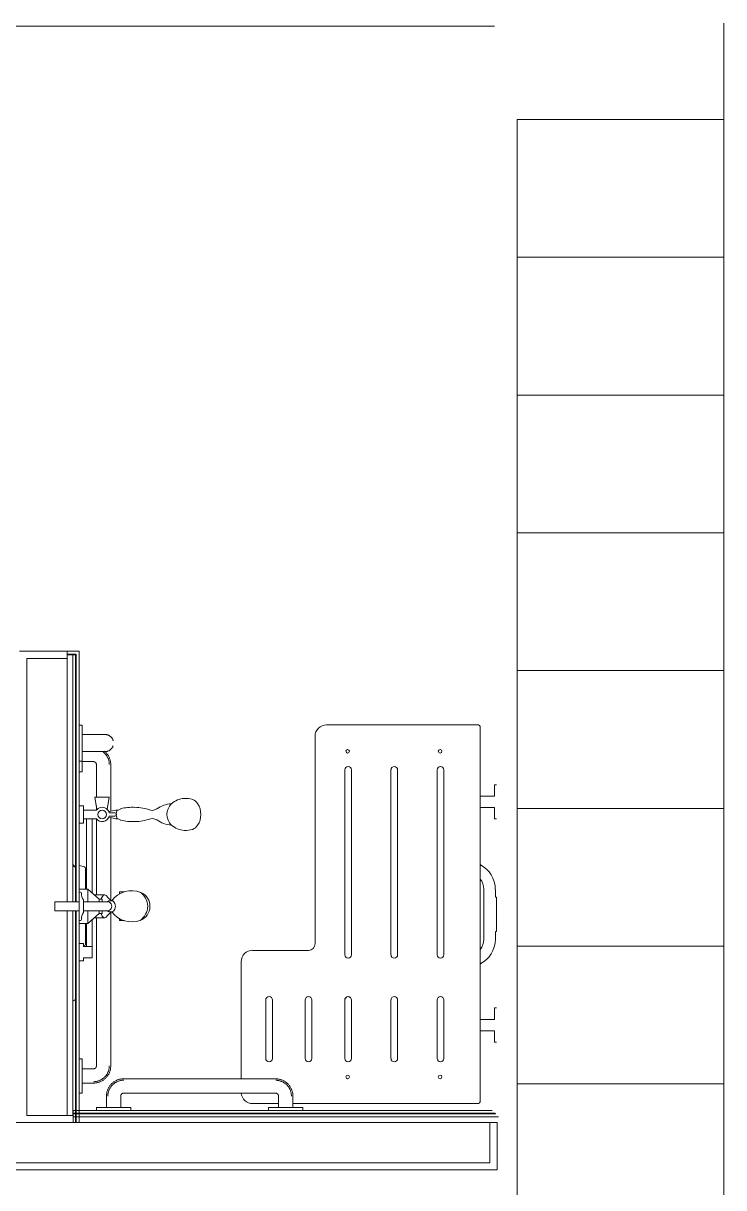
# Model space of a CAD drawing. Header units: inches. Extents: x 24207 to 25740, y -22797 to -22370.
# Drawn here: x 25261.7 to 25322.8, y -22471.7 to -22370.3 of the extents above; entities that cross this region are included whole.
import ezdxf

# ---------------------------------------------------------------- set-up
doc = ezdxf.new("R2010")
doc.units = ezdxf.units.IN
doc.header["$MEASUREMENT"] = 0
for name, color, linetype, lineweight in [('A-FLOR', 192, 'Continuous', 20), ('A-GENM', 13, 'Continuous', 20), ('A-WALL', 113, 'Continuous', 20), ('A-WALL-PATT', 111, 'Continuous', 50), ('I-FURN', 30, 'Continuous', 20), ('I-WALL', 2, 'Continuous', 20), ('P-SANR-FIXT', 6, 'Continuous', 20), ('Q-SPCQ', 91, 'Continuous', 20)]:
    doc.layers.add(name, color=color, linetype=linetype, lineweight=lineweight)
pattern_1 = [(0, (0, 0), (30.72, 7.68), [1.267, -21.773, 1.267, -21.773, -122.88]), (0, (0, 0), (30.72, 7.68), [-46.08, 1.267, -44.813, 1.267, -21.773, -53.76]), (0, (0, 0), (30.72, 7.68), [-115.2, 1.267, -14.093, 1.267, -37.133]), (120, (11.52, 3.84), (-22.0110751, 22.7643004), [1.267, -21.773, 1.267, -21.773, -122.88]), (120, (11.52, 3.84), (-22.0110751, 22.7643004), [-46.08, 1.267, -44.813, 1.267, -21.773, -53.76]), (120, (11.52, 3.84), (-22.0110751, 22.7643004), [-115.2, 1.267, -14.093, 1.267, -37.133]), (240, (15.36, 19.2), (-8.7089249, -30.4443004), [1.267, -21.773, 1.267, -21.773, -122.88]), (240, (15.36, 19.2), (-8.7089249, -30.4443004), [-46.08, 1.267, -44.813, 1.267, -21.773, -53.76]), (240, (15.36, 19.2), (-8.7089249, -30.4443004), [-115.2, 1.267, -14.093, 1.267, -37.133])]
pattern_2 = [(296.565, (14.4, 8.64), (0.000499, 57.600217), [6.44, -122.358]), (33.69, (17.28, 2.88), (0.000345, 57.60007), [10.384, -197.296]), (33.69, (74.88, 2.88), (0.000345, 57.60007), [10.384, -197.296]), (33.69, (132.48, 2.88), (0.000345, 57.60007), [10.384, -197.296]), (116.565, (25.92, 8.64), (-0.000396, 57.59977), [6.44, -122.358]), (213.69, (23.04, 14.4), (0.000345, 57.60007), [10.384, -197.296]), (213.69, (80.64, 14.4), (0.000345, 57.60007), [10.384, -197.296]), (213.69, (138.24, 14.4), (0.000345, 57.60007), [10.384, -197.296]), (26.565, (37.44, 8.64), (0.0005, 57.60022), [12.88, -115.918]), (26.565, (95.04, 8.64), (0.0005, 57.60022), [12.88, -115.918]), (270, (48.96, 14.4), (57.6, 4e-15), [5.76, -51.84]), (225, (48.96, 8.64), (-4e-15, 57.599504), [8.146, -73.313]), (135, (43.2, 2.88), (4e-15, 57.599504), [8.146, -73.313]), (288.435, (25.92, 25.92), (0.000265, 57.599939), [9.107, -173.04]), (18.435, (28.8, 17.28), (0.000265, 57.59994), [9.107, -173.04]), (18.435, (86.4, 17.28), (0.000265, 57.59994), [9.107, -173.04]), (18.435, (144, 17.28), (0.000265, 57.59994), [9.107, -173.04]), (135, (37.44, 20.16), (4e-15, 57.599504), [8.146, -73.313]), (180, (31.68, 25.92), (-7e-15, -57.6), [5.76, -51.84]), (251.565, (11.52, 40.32), (-0.000265, 57.599939), [9.107, -173.04]), (315, (8.64, 31.68), (-4e-15, 57.599504), [8.146, -73.313]), (71.565, (14.4, 25.92), (-0.000265, 57.599939), [9.107, -173.04]), (135, (17.28, 34.56), (4e-15, 57.599504), [8.146, -73.313]), (225, (34.56, 40.32), (-4e-15, 57.599504), [8.146, -73.313]), (123.69, (28.8, 34.56), (0.000345, 57.600068), [10.384, -197.296]), (123.69, (86.4, 34.56), (0.000345, 57.600068), [10.384, -197.296]), (26.565, (23.04, 43.2), (0.0005, 57.60022), [6.44, -122.358]), (26.565, (80.64, 43.2), (0.0005, 57.60022), [6.44, -122.358]), (315, (28.8, 46.08), (-4e-15, 57.599504), [8.146, -73.313]), (213.69, (54.72, 54.72), (0.000345, 57.60007), [10.384, -197.296]), (213.69, (112.32, 54.72), (0.000345, 57.60007), [10.384, -197.296]), (213.69, (169.92, 54.72), (0.000345, 57.60007), [10.384, -197.296]), (296.565, (46.08, 48.96), (0.000499, 57.600217), [6.44, -122.358]), (45, (48.96, 43.2), (4e-15, 57.599504), [8.146, -73.313]), (90, (54.72, 48.96), (-57.6, 4e-15), [5.76, -51.84]), (213.69, (28.8, 57.6), (0.000345, 57.60007), [10.384, -197.296]), (213.69, (86.4, 57.6), (0.000345, 57.60007), [10.384, -197.296]), (213.69, (144, 57.6), (0.000345, 57.60007), [10.384, -197.296]), (315, (20.16, 51.84), (-4e-15, 57.599504), [4.073, -77.386]), (26.565, (23.04, 48.96), (0.0005, 57.60022), [6.44, -122.358]), (26.565, (80.64, 48.96), (0.0005, 57.60022), [6.44, -122.358]), (90, (28.8, 51.84), (-57.6, 4e-15), [5.76, -51.84]), (333.435, (5.76, 54.72), (-0.0005, 57.60022), [6.44, -122.358]), (333.435, (63.36, 54.72), (-0.0005, 57.60022), [6.44, -122.358]), (243.435, (11.52, 51.84), (0.000396, 57.59977), [6.44, -122.358]), (161.565, (8.64, 46.08), (-0.000265, 57.59994), [9.107, -173.04]), (161.565, (66.24, 46.08), (-0.000265, 57.59994), [9.107, -173.04]), (161.565, (123.84, 46.08), (-0.000265, 57.59994), [9.107, -173.04]), (45, (0, 48.96), (4e-15, 57.599504), [8.146, -73.313]), (26.565, (2.88, 0), (0.0005, 57.60022), [6.44, -122.358]), (26.565, (60.48, 0), (0.0005, 57.60022), [6.44, -122.358]), (116.565, (8.64, 2.88), (-0.000396, 57.59977), [6.44, -122.358]), (206.565, (5.76, 8.64), (0.0005, 57.60022), [6.44, -122.358]), (206.565, (63.36, 8.64), (0.0005, 57.60022), [6.44, -122.358]), (296.565, (0, 5.76), (0.000499, 57.600217), [6.44, -122.358]), (14.036, (43.2, 25.92), (0.000245, 57.59979), [11.875, -225.616]), (14.036, (100.8, 25.92), (0.000245, 57.59979), [11.875, -225.616]), (14.036, (158.4, 25.92), (0.000245, 57.59979), [11.875, -225.616]), (14.036, (216, 25.92), (0.000245, 57.59979), [11.875, -225.616]), (135, (54.72, 28.8), (4e-15, 57.599504), [8.146, -73.313]), (198.435, (48.96, 34.56), (0.000265, 57.59994), [9.107, -173.04]), (198.435, (106.56, 34.56), (0.000265, 57.59994), [9.107, -173.04]), (198.435, (164.16, 34.56), (0.000265, 57.59994), [9.107, -173.04]), (296.565, (40.32, 31.68), (0.000499, 57.600217), [6.44, -122.358]), (333.435, (2.88, 17.28), (-0.0005, 57.60022), [6.44, -122.358]), (333.435, (60.48, 17.28), (-0.0005, 57.60022), [6.44, -122.358]), (45, (8.64, 14.4), (4e-15, 57.599504), [4.073, -77.386]), (116.565, (11.52, 17.28), (-0.000396, 57.59977), [6.44, -122.358]), (225, (8.64, 23.04), (-4e-15, 57.599504), [8.146, -73.313])]

# ---------------------------------------------------------------- blocks, each defined once
blk = doc.blocks.new('Locker-Double Stacked - one-11070-Enlarged First Floor Plan _East_')
at = {"layer": 'I-FURN', "color": 43, "lineweight": 13}
for p, q in [((6, 9), (-6, 9)), ((-6, 9), (-6, -9)), ((6, -9), (6, 9)), ((-6, -9), (6, -9))]:
    blk.add_line(p, q, dxfattribs=at)
blk = doc.blocks.new('Parametric_ADA_Grab_Bar_-_2_Piece_3744 - Parametric_ADA_Grab_Bar_-_2_Piece_3744 2-222682-Enlarged First Floor Plan _East_')
at = {"layer": 'A-GENM', "color": 43, "lineweight": 13}
for p, q in [((0.25, 30.96), (0.25, 30.03)), ((0.25, 30.91), (1.25, 30.91)), ((1.5, 30.66), (1.5, 27.81)), ((2.75, 26.59), (2.75, 30.66)), ((0, 30.03), (0.25, 30.03)), ((1.5, 27.05), (1.5, 26.69)), ((1.5, 25.94), (1.5, 19.31)), ((2.75, 18.86), (2.75, 26.04)), ((1.5, 17.32), (1.5, 4.41)), ((2.75, 4.41), (2.75, 17.76)), ((0.25, 5.03), (0, 5.03)), ((0.25, 5.03), (0.25, 2.03)), ((1.25, 4.16), (0.25, 4.16)), ((17.13, 3.28), (3.88, 3.28)), ((0, 2.03), (0.25, 2.03)), ((0.25, 2.91), (1.25, 2.91)), ((3.88, 2.03), (17.13, 2.03)), ((2.38, 1.78), (2.38, 0.78)), ((3.63, 0.78), (3.63, 1.78)), ((17.37, 1.78), (17.37, 0.78)), ((18.63, 0.78), (18.63, 1.78)), ((1.5, 0.78), (1.5, 0.53)), ((1.5, 0.78), (4.5, 0.78)), ((4.5, 0.53), (4.5, 0.78)), ((16.5, 0.78), (16.5, 0.53)), ((16.5, 0.78), (19.5, 0.78)), ((19.5, 0.53), (19.5, 0.78))]:
    blk.add_line(p, q, dxfattribs=at)
at = {"layer": 'A-GENM', "color": 43, "lineweight": 13, "flags": 128}
for points in [[(2.62, 30.66), (2.62, 30.71), (2.62, 30.77), (2.62, 30.82), (2.61, 30.88), (2.6, 30.93), (2.59, 30.98), (2.57, 31.04), (2.56, 31.09), (2.54, 31.14), (2.52, 31.19), (2.49, 31.24), (2.47, 31.29), (2.44, 31.34), (2.41, 31.39), (2.38, 31.43), (2.35, 31.48), (2.32, 31.52), (2.28, 31.56), (2.25, 31.6), (2.21, 31.64), (2.17, 31.68), (2.13, 31.72), (2.08, 31.75), (2.04, 31.78)], [(2.75, 30.66), (2.75, 30.72), (2.75, 30.78), (2.74, 30.84), (2.73, 30.9), (2.72, 30.95), (2.71, 31.01), (2.69, 31.07), (2.67, 31.13), (2.65, 31.18), (2.63, 31.24), (2.61, 31.3), (2.58, 31.35), (2.55, 31.4), (2.52, 31.45), (2.49, 31.5), (2.45, 31.55), (2.42, 31.6), (2.38, 31.65), (2.34, 31.69), (2.3, 31.73), (2.25, 31.77), (2.21, 31.81)], [(1.25, 30.91), (1.26, 30.91), (1.27, 30.91), (1.28, 30.9), (1.29, 30.9), (1.3, 30.9), (1.31, 30.9), (1.32, 30.9), (1.33, 30.89), (1.34, 30.89), (1.35, 30.89), (1.36, 30.88), (1.37, 30.88), (1.37, 30.87), (1.38, 30.87), (1.39, 30.86), (1.4, 30.86), (1.41, 30.85), (1.41, 30.84), (1.42, 30.84), (1.43, 30.83), (1.44, 30.82), (1.44, 30.82), (1.45, 30.81), (1.45, 30.8), (1.46, 30.79), (1.47, 30.78), (1.47, 30.77), (1.48, 30.77), (1.48, 30.76), (1.48, 30.75), (1.49, 30.74), (1.49, 30.73), (1.49, 30.72), (1.49, 30.71), (1.5, 30.7), (1.5, 30.69), (1.5, 30.68), (1.5, 30.67), (1.5, 30.66), (1.5, 30.66)], [(1.25, 2.91), (1.31, 2.91), (1.37, 2.91), (1.43, 2.92), (1.49, 2.93), (1.55, 2.94), (1.61, 2.95), (1.66, 2.96), (1.72, 2.98), (1.78, 3), (1.83, 3.02), (1.89, 3.05), (1.94, 3.08), (2, 3.1), (2.05, 3.14), (2.1, 3.17), (2.15, 3.2), (2.19, 3.24), (2.24, 3.28), (2.28, 3.32), (2.33, 3.36), (2.37, 3.41), (2.41, 3.45), (2.44, 3.5), (2.48, 3.55), (2.51, 3.6), (2.54, 3.65), (2.57, 3.7), (2.6, 3.75), (2.63, 3.81), (2.65, 3.86), (2.67, 3.92), (2.69, 3.98), (2.7, 4.03), (2.72, 4.09), (2.73, 4.15), (2.74, 4.21), (2.74, 4.27), (2.75, 4.33), (2.75, 4.39), (2.75, 4.41)], [(1.5, 4.41), (1.5, 4.4), (1.5, 4.39), (1.5, 4.38), (1.5, 4.37), (1.5, 4.36), (1.49, 4.35), (1.49, 4.34), (1.49, 4.33), (1.48, 4.32), (1.48, 4.31), (1.48, 4.3), (1.47, 4.29), (1.47, 4.28), (1.46, 4.27), (1.46, 4.27), (1.45, 4.26), (1.44, 4.25), (1.44, 4.24), (1.43, 4.23), (1.42, 4.23), (1.42, 4.22), (1.41, 4.21), (1.4, 4.21), (1.39, 4.2), (1.39, 4.2), (1.38, 4.19), (1.37, 4.19), (1.36, 4.18), (1.35, 4.18), (1.34, 4.17), (1.33, 4.17), (1.32, 4.17), (1.31, 4.16), (1.3, 4.16), (1.29, 4.16), (1.28, 4.16), (1.27, 4.16), (1.26, 4.16), (1.25, 4.16), (1.25, 4.16)], [(1.25, 3.03), (1.3, 3.03), (1.36, 3.04), (1.41, 3.04), (1.47, 3.05), (1.52, 3.06), (1.58, 3.07), (1.63, 3.08), (1.68, 3.1), (1.73, 3.12), (1.79, 3.14), (1.84, 3.16), (1.88, 3.19), (1.93, 3.21), (1.98, 3.24), (2.03, 3.27), (2.07, 3.3), (2.11, 3.34), (2.16, 3.37), (2.2, 3.41), (2.24, 3.45), (2.27, 3.49), (2.31, 3.53), (2.34, 3.57), (2.38, 3.62), (2.41, 3.66), (2.44, 3.71), (2.46, 3.76), (2.49, 3.81), (2.51, 3.86), (2.53, 3.91), (2.55, 3.96), (2.57, 4.01), (2.58, 4.07), (2.59, 4.12), (2.6, 4.17), (2.61, 4.23), (2.62, 4.28), (2.62, 4.34), (2.62, 4.39), (2.62, 4.41)], [(3.88, 3.28), (3.82, 3.28), (3.76, 3.28), (3.7, 3.27), (3.64, 3.26), (3.58, 3.25), (3.52, 3.24), (3.46, 3.22), (3.4, 3.21), (3.35, 3.19), (3.29, 3.16), (3.24, 3.14), (3.18, 3.11), (3.13, 3.08), (3.08, 3.05), (3.03, 3.02), (2.98, 2.98), (2.93, 2.95), (2.89, 2.91), (2.84, 2.87), (2.8, 2.83), (2.76, 2.78), (2.72, 2.74), (2.68, 2.69), (2.65, 2.64), (2.61, 2.59), (2.58, 2.54), (2.55, 2.49), (2.52, 2.43), (2.5, 2.38), (2.48, 2.32), (2.46, 2.27), (2.44, 2.21), (2.42, 2.15), (2.41, 2.1), (2.4, 2.04), (2.39, 1.98), (2.38, 1.92), (2.38, 1.86), (2.38, 1.8), (2.38, 1.78)], [(3.88, 3.16), (3.82, 3.16), (3.77, 3.15), (3.71, 3.15), (3.66, 3.14), (3.6, 3.13), (3.55, 3.12), (3.5, 3.1), (3.44, 3.09), (3.39, 3.07), (3.34, 3.05), (3.29, 3.03), (3.24, 3), (3.19, 2.97), (3.14, 2.95), (3.1, 2.92), (3.05, 2.88), (3.01, 2.85), (2.97, 2.81), (2.93, 2.78), (2.89, 2.74), (2.85, 2.7), (2.82, 2.66), (2.78, 2.61), (2.75, 2.57), (2.72, 2.52), (2.69, 2.48), (2.66, 2.43), (2.64, 2.38), (2.61, 2.33), (2.59, 2.28), (2.57, 2.23), (2.56, 2.18), (2.54, 2.12), (2.53, 2.07), (2.52, 2.01), (2.51, 1.96), (2.51, 1.91), (2.5, 1.85), (2.5, 1.8), (2.5, 1.78)], [(18.63, 1.78), (18.62, 1.84), (18.62, 1.9), (18.61, 1.96), (18.61, 2.02), (18.6, 2.08), (18.58, 2.14), (18.57, 2.2), (18.55, 2.25), (18.53, 2.31), (18.51, 2.37), (18.48, 2.42), (18.46, 2.47), (18.43, 2.53), (18.4, 2.58), (18.36, 2.63), (18.33, 2.68), (18.29, 2.72), (18.25, 2.77), (18.21, 2.81), (18.17, 2.86), (18.13, 2.9), (18.08, 2.94), (18.03, 2.97), (17.99, 3.01), (17.94, 3.04), (17.88, 3.07), (17.83, 3.1), (17.78, 3.13), (17.72, 3.16), (17.67, 3.18), (17.61, 3.2), (17.56, 3.22), (17.5, 3.23), (17.44, 3.25), (17.38, 3.26), (17.32, 3.27), (17.26, 3.28), (17.2, 3.28), (17.14, 3.28), (17.13, 3.28)], [(18.5, 1.78), (18.5, 1.84), (18.5, 1.89), (18.49, 1.95), (18.48, 2), (18.47, 2.05), (18.46, 2.11), (18.45, 2.16), (18.43, 2.21), (18.41, 2.27), (18.39, 2.32), (18.37, 2.37), (18.34, 2.42), (18.32, 2.46), (18.29, 2.51), (18.26, 2.56), (18.23, 2.6), (18.19, 2.65), (18.16, 2.69), (18.12, 2.73), (18.08, 2.77), (18.04, 2.81), (18, 2.84), (17.96, 2.88), (17.91, 2.91), (17.87, 2.94), (17.82, 2.97), (17.77, 2.99), (17.72, 3.02), (17.67, 3.04), (17.62, 3.06), (17.57, 3.08), (17.52, 3.1), (17.47, 3.11), (17.41, 3.13), (17.36, 3.14), (17.3, 3.14), (17.25, 3.15), (17.19, 3.15), (17.14, 3.16), (17.13, 3.16)], [(3.63, 1.78), (3.63, 1.79), (3.63, 1.8), (3.63, 1.81), (3.63, 1.82), (3.63, 1.83), (3.63, 1.84), (3.63, 1.85), (3.64, 1.86), (3.64, 1.87), (3.64, 1.88), (3.65, 1.89), (3.65, 1.9), (3.66, 1.91), (3.66, 1.91), (3.67, 1.92), (3.67, 1.93), (3.68, 1.94), (3.69, 1.95), (3.69, 1.95), (3.7, 1.96), (3.71, 1.97), (3.72, 1.97), (3.72, 1.98), (3.73, 1.99), (3.74, 1.99), (3.75, 2), (3.76, 2), (3.77, 2.01), (3.78, 2.01), (3.78, 2.01), (3.79, 2.02), (3.8, 2.02), (3.81, 2.02), (3.82, 2.03), (3.83, 2.03), (3.84, 2.03), (3.85, 2.03), (3.86, 2.03), (3.87, 2.03), (3.88, 2.03)], [(17.13, 2.03), (17.13, 2.03), (17.14, 2.03), (17.15, 2.03), (17.16, 2.03), (17.17, 2.03), (17.18, 2.02), (17.19, 2.02), (17.2, 2.02), (17.21, 2.02), (17.22, 2.01), (17.23, 2.01), (17.24, 2), (17.25, 2), (17.26, 1.99), (17.27, 1.99), (17.27, 1.98), (17.28, 1.98), (17.29, 1.97), (17.3, 1.96), (17.3, 1.96), (17.31, 1.95), (17.32, 1.94), (17.32, 1.93), (17.33, 1.92), (17.34, 1.92), (17.34, 1.91), (17.35, 1.9), (17.35, 1.89), (17.35, 1.88), (17.36, 1.87), (17.36, 1.86), (17.36, 1.85), (17.37, 1.84), (17.37, 1.83), (17.37, 1.82), (17.37, 1.81), (17.37, 1.8), (17.37, 1.79), (17.37, 1.78), (17.37, 1.78)]]:
    blk.add_lwpolyline(points, dxfattribs=at)
blk = doc.blocks.new('Shower_Seat-Retractable-Frost_Products_LTD_-Handicap-_975L_M_ - Steel-Stainless-V41-Enlarged First Floor Plan _East_')
at = {"layer": 'Q-SPCQ', "color": 43, "lineweight": 13}
for p, q in [((25301.29, -22431.4), (25288.14, -22431.4)), ((25301.54, -22437.61), (25301.54, -22431.65)), ((25287.15, -22432.4), (25287.15, -22450.46)), ((25289.73, -22435.33), (25289.73, -22451.44)), ((25290.31, -22451.44), (25290.31, -22435.33)), ((25293.76, -22435.33), (25293.76, -22451.44)), ((25294.33, -22451.44), (25294.33, -22435.33)), ((25297.78, -22435.33), (25297.78, -22451.44)), ((25298.36, -22451.44), (25298.36, -22435.33)), ((25302.95, -22436.62), (25302.78, -22436.62)), ((25302.78, -22436.62), (25302.78, -22437.61)), ((25301.54, -22437.61), (25301.54, -22438.61)), ((25302.78, -22437.61), (25301.54, -22437.61)), ((25301.54, -22438.61), (25302.77, -22438.61)), ((25301.54, -22443.59), (25301.54, -22438.61)), ((25302.77, -22438.61), (25302.77, -22439.6)), ((25302.77, -22439.6), (25302.95, -22439.6)), ((25301.54, -22443.52), (25301.54, -22452.23)), ((25301.86, -22450.09), (25301.86, -22445.71)), ((25302.86, -22446.42), (25302.86, -22445.74)), ((25302.95, -22446.41), (25302.86, -22446.42)), ((25302.95, -22449.41), (25302.95, -22446.41)), ((25302.86, -22449.41), (25302.95, -22449.41)), ((25302.86, -22450.09), (25302.86, -22449.41)), ((25286.56, -22451.05), (25281.7, -22451.05)), ((25280.7, -22452.04), (25280.7, -22462.24)), ((25301.54, -22457.07), (25301.54, -22452.23)), ((25282.84, -22455.37), (25282.84, -22460.47)), ((25283.42, -22460.47), (25283.42, -22455.37)), ((25286.29, -22460.47), (25286.29, -22455.37)), ((25286.86, -22455.37), (25286.86, -22460.47)), ((25289.73, -22455.37), (25289.73, -22455.42)), ((25289.73, -22455.37), (25289.73, -22460.47)), ((25290.31, -22460.47), (25290.31, -22455.37)), ((25293.76, -22455.37), (25293.76, -22460.47)), ((25294.33, -22460.47), (25294.33, -22455.37)), ((25297.78, -22455.37), (25297.78, -22460.47)), ((25298.36, -22460.47), (25298.36, -22455.37)), ((25290.31, -22456.25), (25290.31, -22460.47)), ((25302.78, -22456.07), (25302.78, -22457.07)), ((25302.95, -22456.07), (25302.78, -22456.07)), ((25289.73, -22460.47), (25289.73, -22456.52)), ((25301.54, -22457.07), (25301.54, -22458.07)), ((25302.78, -22457.07), (25301.54, -22457.07)), ((25301.54, -22458.07), (25302.78, -22458.07)), ((25301.54, -22464.15), (25301.54, -22458.07)), ((25302.78, -22458.07), (25302.78, -22459.06)), ((25302.78, -22459.06), (25302.95, -22459.06)), ((25281.7, -22464.4), (25283.95, -22464.4)), ((25285.2, -22464.4), (25301.29, -22464.4))]:
    blk.add_line(p, q, dxfattribs=at)
for centre, radius, start, end in [((25288.14, -22432.4), 0.998, 90, 180), ((25301.29, -22431.65), 0.249, 0, 90), ((25289.98, -22433.71), 0.157, 90, 270), ((25289.98, -22433.71), 0.157, 270, 90), ((25298.04, -22433.71), 0.157, 90, 270), ((25298.04, -22433.71), 0.157, 270, 90), ((25290.02, -22435.33), 0.289, 0, 180), ((25294.05, -22435.33), 0.289, 0, 180), ((25298.07, -22435.33), 0.289, 0, 180), ((25300.57, -22445.43), 2.09, 57.8406, 62.2117), ((25300.43, -22445.74), 2.42, 0, 62.8489), ((25300.5, -22445.71), 1.35, 0, 40), ((25300.41, -22450.06), 1.45, 321.4199, 358.8453), ((25300.39, -22450.05), 2.47, 297.8217, 359.1458), ((25281.7, -22452.04), 0.998, 90, 180), ((25286.56, -22450.46), 0.589, 270, 0), ((25290.02, -22451.44), 0.288, 180, 0), ((25294.05, -22451.44), 0.288, 180, 0), ((25298.07, -22451.44), 0.289, 180, 0), ((25300.67, -22450.7), 1.77, 299.5044, 304.7548), ((25283.13, -22455.37), 0.289, 0, 180), ((25286.57, -22455.37), 0.289, 0, 180), ((25290.02, -22455.37), 0.289, 40.7863, 180), ((25290.02, -22455.37), 0.289, 0, 180), ((25294.05, -22455.37), 0.289, 0, 180), ((25298.07, -22455.37), 0.289, 0, 180), ((25283.13, -22460.47), 0.289, 180, 0), ((25286.57, -22460.47), 0.289, 180, 0), ((25290.02, -22460.47), 0.289, 180, 0), ((25290.02, -22460.47), 0.289, 180, 0), ((25294.05, -22460.47), 0.289, 180, 0), ((25298.07, -22460.47), 0.289, 180, 0), ((25289.98, -22462.07), 0.157, 90, 270), ((25289.98, -22462.07), 0.157, 270, 90), ((25298.04, -22462.07), 0.157, 90, 270), ((25298.04, -22462.07), 0.157, 270, 90), ((25281.7, -22463.4), 0.998, 184.7096, 270), ((25301.29, -22464.15), 0.249, 270, 0)]:
    blk.add_arc(centre, radius, start, end, dxfattribs=at)
blk = doc.blocks.new('817_Grab_Bars - 8170-001180-V29-Enlarged First Floor Plan _East_')
at = {"layer": 'Q-SPCQ', "color": 43, "lineweight": 13}
for p, q in [((25468.2, -22631.3), (25468.2, -22631.58)), ((25471.33, -22631.58), (25468.2, -22631.58)), ((25469.02, -22631.58), (25469.02, -22632.3)), ((25470.52, -22632.3), (25470.52, -22631.58)), ((25471.33, -22631.58), (25471.33, -22631.3))]:
    blk.add_line(p, q, dxfattribs=at)
at = {"layer": 'Q-SPCQ', "color": 43, "lineweight": 13, "flags": 128}
for points in [[(25469.02, -22632.3), (25469.02, -22632.35), (25469.02, -22632.4), (25469.02, -22632.45), (25469.02, -22632.5), (25469.02, -22632.55), (25469.02, -22632.6), (25469.02, -22632.65), (25469.02, -22632.7), (25469.02, -22632.74), (25469.02, -22632.79), (25469.02, -22632.84), (25469.02, -22632.88), (25469.02, -22632.92), (25469.02, -22632.97), (25469.02, -22633.01), (25469.02, -22633.05), (25469.02, -22633.09), (25469.02, -22633.13), (25469.02, -22633.16), (25469.02, -22633.2), (25469.02, -22633.23), (25469.02, -22633.27), (25469.02, -22633.3), (25469.02, -22633.33), (25469.02, -22633.35), (25469.02, -22633.38), (25469.02, -22633.41), (25469.02, -22633.43), (25469.02, -22633.45), (25469.02, -22633.47), (25469.02, -22633.49), (25469.02, -22633.5), (25469.02, -22633.51), (25469.02, -22633.53), (25469.02, -22633.53), (25469.02, -22633.54), (25469.02, -22633.55), (25469.02, -22633.55), (25469.02, -22633.55)], [(25469.02, -22632.89), (25469.02, -22632.85), (25469.02, -22632.8), (25469.02, -22632.76), (25469.02, -22632.71), (25469.02, -22632.66), (25469.02, -22632.61), (25469.02, -22632.56), (25469.02, -22632.52), (25469.02, -22632.47), (25469.02, -22632.42), (25469.02, -22632.37), (25469.02, -22632.32)], [(25470.52, -22633.55), (25470.52, -22633.55), (25470.52, -22633.55), (25470.52, -22633.54), (25470.52, -22633.54), (25470.52, -22633.53), (25470.52, -22633.52), (25470.52, -22633.5), (25470.52, -22633.49), (25470.52, -22633.47), (25470.52, -22633.45), (25470.52, -22633.43), (25470.52, -22633.41), (25470.52, -22633.39), (25470.52, -22633.36), (25470.52, -22633.33), (25470.52, -22633.31), (25470.52, -22633.27), (25470.52, -22633.24), (25470.52, -22633.21), (25470.52, -22633.17), (25470.52, -22633.14), (25470.52, -22633.1), (25470.52, -22633.06), (25470.52, -22633.02), (25470.52, -22632.98), (25470.52, -22632.94), (25470.52, -22632.89), (25470.52, -22632.85), (25470.52, -22632.8), (25470.52, -22632.76), (25470.52, -22632.71), (25470.52, -22632.66), (25470.52, -22632.61), (25470.52, -22632.56), (25470.52, -22632.52), (25470.52, -22632.47), (25470.52, -22632.42), (25470.52, -22632.37), (25470.52, -22632.32), (25470.52, -22632.3)], [(25470.52, -22632.3), (25470.52, -22632.35), (25470.52, -22632.4), (25470.52, -22632.45), (25470.52, -22632.5), (25470.52, -22632.55), (25470.52, -22632.6)], [(25469.02, -22633.55), (25469.02, -22633.55), (25469.02, -22633.55), (25469.02, -22633.54), (25469.02, -22633.54), (25469.02, -22633.53), (25469.02, -22633.52), (25469.02, -22633.5), (25469.02, -22633.49), (25469.02, -22633.47), (25469.02, -22633.45), (25469.02, -22633.43), (25469.02, -22633.41), (25469.02, -22633.39), (25469.02, -22633.36), (25469.02, -22633.33), (25469.02, -22633.31), (25469.02, -22633.27), (25469.02, -22633.24), (25469.02, -22633.21), (25469.02, -22633.17), (25469.02, -22633.14), (25469.02, -22633.1), (25469.02, -22633.06), (25469.02, -22633.02), (25469.02, -22632.98)], [(25469.53, -22634.26), (25469.5, -22634.25), (25469.47, -22634.24), (25469.45, -22634.23), (25469.42, -22634.22), (25469.39, -22634.2), (25469.37, -22634.19), (25469.34, -22634.17), (25469.32, -22634.15), (25469.29, -22634.14), (25469.27, -22634.12), (25469.25, -22634.1), (25469.23, -22634.08), (25469.21, -22634.05), (25469.19, -22634.03), (25469.17, -22634.01), (25469.15, -22633.98), (25469.13, -22633.96), (25469.12, -22633.93), (25469.1, -22633.91), (25469.09, -22633.88), (25469.08, -22633.85), (25469.07, -22633.82), (25469.06, -22633.8), (25469.05, -22633.77), (25469.04, -22633.74), (25469.03, -22633.71), (25469.03, -22633.68), (25469.02, -22633.65), (25469.02, -22633.62), (25469.02, -22633.59), (25469.02, -22633.56), (25469.02, -22633.55)], [(25470.52, -22633.55), (25470.51, -22633.58), (25470.51, -22633.61), (25470.51, -22633.64), (25470.51, -22633.67), (25470.5, -22633.7), (25470.49, -22633.73), (25470.49, -22633.76), (25470.48, -22633.79), (25470.47, -22633.82), (25470.46, -22633.84), (25470.44, -22633.87), (25470.43, -22633.9), (25470.42, -22633.93), (25470.4, -22633.95), (25470.38, -22633.98), (25470.37, -22634), (25470.35, -22634.02), (25470.33, -22634.05), (25470.31, -22634.07), (25470.29, -22634.09), (25470.27, -22634.11), (25470.24, -22634.13), (25470.22, -22634.15), (25470.2, -22634.17), (25470.17, -22634.18), (25470.14, -22634.2), (25470.12, -22634.21), (25470.09, -22634.23), (25470.06, -22634.24), (25470.04, -22634.25), (25470.01, -22634.26), (25469.98, -22634.27), (25469.95, -22634.28)], [(25470.52, -22632.97), (25470.52, -22633.01), (25470.52, -22633.05), (25470.52, -22633.09), (25470.52, -22633.13), (25470.52, -22633.16), (25470.52, -22633.2), (25470.52, -22633.23), (25470.52, -22633.27), (25470.52, -22633.3), (25470.52, -22633.33), (25470.52, -22633.35), (25470.52, -22633.38), (25470.52, -22633.41), (25470.52, -22633.43), (25470.52, -22633.45), (25470.52, -22633.47), (25470.52, -22633.49), (25470.52, -22633.5), (25470.52, -22633.51), (25470.52, -22633.53), (25470.52, -22633.53), (25470.52, -22633.54), (25470.52, -22633.55), (25470.52, -22633.55), (25470.52, -22633.55)]]:
    blk.add_lwpolyline(points, dxfattribs=at)
blk = doc.blocks.new('Shower-Unit-Zurn-Z7301-SS-MT-DV2P-HW - Z7301-SS-MT-DV2P-HW-V44-Enlarged First Floor Plan _East_')
at = {"layer": 'A-GENM', "lineweight": 9}
for p, q in [((-4.75, 0), (-4.75, -0.38)), ((-4.75, -0.38), (-4.5, -0.38)), ((-4.5, -0.38), (-4.5, -1.13)), ((-3.5, -1.13), (-3.5, -0.38)), ((-3.5, -0.38), (-3.25, -0.38)), ((-1.5, -0.63), (-3.5, -0.63)), ((-3.25, -0.38), (-3.25, 0)), ((7.62, -0.63), (1.5, -0.63)), ((7.25, 0), (7.25, -0.38)), ((7.25, -0.38), (7.62, -0.38)), ((7.62, -0.38), (8.38, -0.38)), ((7.62, -0.38), (7.62, -1.5)), ((8.38, -1.5), (8.38, -0.38)), ((8.38, -0.38), (8.75, -0.38)), ((8.75, -0.38), (8.75, 0)), ((-4.5, -1.13), (-3.5, -1.13)), ((-3.5, -1.13), (-1.17, -1.13)), ((1.17, -1.13), (7.62, -1.13)), ((9.5, -1.36), (8.44, -1.55)), ((9.5, -2.62), (9.5, -1.36)), ((7.75, -2.62), (7.63, -3.19)), ((7.86, -2.61), (7.86, -3.12)), ((8.14, -3.12), (8.14, -2.61)), ((8.37, -3.19), (8.25, -2.62)), ((8.44, -2.45), (9.5, -2.62)), ((7.62, -3.24), (7.62, -3.41)), ((8.38, -3.41), (8.38, -3.24)), ((7.65, -6.42), (7.52, -6.76)), ((7.63, -6.21), (7.65, -6.42)), ((8.35, -6.42), (8.37, -6.21)), ((8.48, -6.76), (8.35, -6.42))]:
    blk.add_line(p, q, dxfattribs=at)
at = {"layer": 'A-GENM', "color": 43, "lineweight": 13}
for p, q in [((-1.5, 0), (-1.5, -0.75)), ((-1.5, -0.75), (-0.4, -0.75)), ((-1.5, -0.75), (-0.63, -1.75)), ((0.4, -0.75), (1.5, -0.75)), ((0.63, -1.75), (1.5, -0.75)), ((1.5, -0.75), (1.5, 0)), ((-0.63, -1.75), (-0.4, -1.75)), ((-0.63, -1.75), (-0.63, -2)), ((-0.63, -2), (-0.4, -2)), ((0.4, -1.75), (0.63, -1.75)), ((0.4, -2), (0.63, -2)), ((0.63, -2), (0.63, -1.75)), ((-1.05, -3.5), (-1.25, -3.5)), ((-1.25, -3.5), (-1.25, -3.96)), ((1.25, -3.5), (1.06, -3.5)), ((1.25, -3.92), (1.25, -3.5))]:
    blk.add_line(p, q, dxfattribs=at)
at = {"layer": 'A-GENM', "lineweight": 9}
blk.add_circle((8, -2), 0.375, dxfattribs=at)
for centre, radius, start, end in [((8, -2), 0.625, 126.8699, 256.9481), ((8, -2), 0.625, 45.7475, 53.1301), ((8, -2), 0.625, 314.2572, 45.7475), ((7.89, -2.65), 0.137, 157.2251, 167.7751), ((8, -2), 0.625, 283.0519, 314.2572), ((8.11, -2.65), 0.137, 12.2249, 22.7749), ((11.46, -4.61), 4.08, 165.8269, 183.3406), ((8.98, -4.32), 1.63, 146.1204, 154.5364), ((7.85, -3.23), 0.225, 167.7751, 181.8194), ((8, -3.9), 0.687, 56.9089, 123.0911), ((8, -3.12), 0.141, 180, 360), ((8.15, -3.23), 0.225, 358.1806, 12.2249), ((7.02, -4.32), 1.63, 25.4636, 33.8796), ((4.54, -4.61), 4.08, 356.6594, 14.1731), ((11.6, -4.81), 4.22, 180.5665, 199.4054), ((4.4, -4.81), 4.22, 340.5946, 359.4335), ((9.42, -8.15), 2.35, 143.7224, 177.4669), ((6.58, -8.15), 2.35, 2.5331, 36.2776), ((8.47, -9.28), 1.87, 138.72, 176.4673), ((8, -8.99), 1.34, 46.1253, 133.8747), ((7.53, -9.28), 1.87, 3.5327, 41.28), ((8.6, -9.29), 2, 176.4673, 197.5327), ((7.65, -9.45), 1.05, 204.5638, 235.4362), ((8.35, -9.45), 1.05, 304.5638, 335.4362), ((7.4, -9.29), 2, 342.4673, 3.5327), ((7.96, -9.01), 1.59, 235.4362, 271.5888), ((8.04, -9.01), 1.59, 268.4112, 304.5638)]:
    blk.add_arc(centre, radius, start, end, dxfattribs=at)
at = {"layer": 'P-SANR-FIXT', "color": 43, "lineweight": 13}
for p, q in [((0.4, 2.13), (-0.4, 2.13)), ((-0.4, 2.13), (-0.4, 0)), ((0.4, 0), (0.4, 2.13)), ((-0.4, 0), (-1.24, 0)), ((-1.24, 0), (-1.24, -0.1)), ((-0.4, 0), (0.4, 0)), ((1.24, 0), (0.4, 0)), ((1.24, -0.1), (1.24, 0)), ((-3.45, -0.38), (-3.43, -0.45)), ((-3.31, -0.54), (-1.5, -0.54)), ((-0.55, -0.38), (-0.4, -0.38)), ((-0.4, -0.38), (-0.4, -2.46)), ((-0.4, -0.38), (0.4, -0.38)), ((0.4, -2.46), (0.4, -0.38)), ((0.4, -0.38), (0.55, -0.38)), ((1.5, -0.54), (3.31, -0.54)), ((3.43, -0.45), (3.56, 0)), ((-1, -1.33), (-1, -2.23)), ((1, -2.23), (1, -1.33)), ((-0.48, -2.64), (-0.48, -2.84)), ((0.48, -2.84), (0.48, -2.64))]:
    blk.add_line(p, q, dxfattribs=at)
for centre, radius, start, end in [((-3.31, -0.42), 0.125, 196, 270), ((-1.14, -0.1), 0.0945, 180, 270), ((-1.14, -1.21), 1.02, 54.522, 90), ((1.14, -1.21), 1.02, 90, 125.478), ((1.14, -0.1), 0.0945, 270, 360), ((3.31, -0.42), 0.125, 270, 344), ((0.79, -4.57), 2.15, 126.1534, 200.0175), ((-0.63, -2.12), 0.388, 197.5027, 230.4973), ((-2.26, -4.09), 2.18, 35.18, 50.4973), ((2.26, -4.09), 2.18, 129.5027, 144.8141), ((-0.79, -4.57), 2.15, 337.8261, 53.8466), ((0.63, -2.12), 0.388, 309.5027, 342.4973), ((0, -4.86), 1.31, 200.0175, 336.4181), ((0, -4.51), 1.46, 212.9208, 327.0792)]:
    blk.add_arc(centre, radius, start, end, dxfattribs=at)
for centre, major_axis, ratio, start_param, end_param in [((-0.11, -2.15), (-1.11, 0.08), 0.351489, 2.831356, 3.949343), ((0, -2.84), (-0.476, 0), 0.662364, 0, 3.141593), ((0, -2.46), (-0.4, 0), 0.941821, 0, 3.141593)]:
    blk.add_ellipse(centre, major_axis=major_axis, ratio=ratio, start_param=start_param, end_param=end_param, dxfattribs=at)
blk.add_open_spline([(-0.68, -1.91), (-0.69, -1.92), (-0.81, -1.97), (-0.96, -2.08), (-1.02, -2.22), (-0.98, -2.3), (-0.94, -2.34)], degree=3, knots=[0.2535572, 0.2535572, 0.2535572, 0.2535572, 0.2857143, 0.5714286, 0.7857143, 1, 1, 1, 1], dxfattribs=at)
for points in [[(-0.4, -2.46), (-0.42, -2.48), (-0.44, -2.52), (-0.47, -2.58), (-0.48, -2.62), (-0.48, -2.64)], [(0.48, -2.64), (0.48, -2.62), (0.47, -2.58), (0.44, -2.52), (0.42, -2.48), (0.4, -2.46)]]:
    blk.add_open_spline(points, degree=3, dxfattribs=at)

msp = doc.modelspace()

# ---------------------------------------------------------------- hatches: boundary and pattern name
at = {"layer": 'A-WALL-PATT', "lineweight": 9}
h = msp.add_hatch(dxfattribs=at)
h.set_pattern_fill('FP1_22', color=8, style=0, pattern_type=2)
h.set_pattern_definition(pattern_2)
h.paths.add_polyline_path([(25266.33, -22466.05), (25266.31, -22447.61), (25266.27, -22447.61), (25266.27, -22466.05)], flags=0)
h.paths.add_polyline_path([(25266.27, -22425.3), (25266.27, -22425.24), (25265.52, -22425.24), (25265.52, -22425.3)], flags=0)
h.paths.add_polyline_path([(25266.3, -22446.81), (25266.33, -22446.81), (25266.33, -22425.24), (25266.27, -22425.3), (25266.27, -22446.81)], flags=0)
h = msp.add_hatch(dxfattribs=at)
h.set_pattern_fill('FP1_22', color=8, style=0, pattern_type=2)
h.set_pattern_definition(pattern_2)
h.paths.add_polyline_path([(25266.05, -22466.05), (25266.27, -22466.05), (25266.27, -22447.61), (25266.02, -22447.61), (25266.05, -22465.43)], flags=0)
h.paths.add_polyline_path([(25266.02, -22446.81), (25266.27, -22446.81), (25266.27, -22425.3), (25266.02, -22425.3), (25266.02, -22443.28)], flags=0)
h = msp.add_hatch(dxfattribs=at)
h.set_pattern_fill('FP1_21', color=8, style=0, pattern_type=2)
h.set_pattern_definition(pattern_1)
h.paths.add_polyline_path([(25174.77, -22469.55), (25175.39, -22469.55), (25175.39, -22466.05), (25262.02, -22466.05), (25262.02, -22465.43), (25174.77, -22465.43), (25174.77, -22466.05)], flags=0)
h.paths.add_polyline_path([(25265.52, -22466.05), (25266.05, -22466.05), (25266.05, -22465.43), (25265.52, -22465.43)], flags=0)
h = msp.add_hatch(dxfattribs=at)
h.set_pattern_fill('FP1_21', color=8, style=0, pattern_type=2)
h.set_pattern_definition(pattern_1)
h.paths.add_polyline_path([(25184.4, -22470.18), (25266.05, -22470.18), (25266.05, -22469.55), (25174.77, -22469.55), (25174.77, -22470.18), (25175.98, -22470.18)], flags=0)

# ---------------------------------------------------------------- linework, layer by layer
at = {"layer": 'A-FLOR', "color": 43, "lineweight": 13}
msp.add_line((25322.77, -22370.3), (25322.77, -22690.87), dxfattribs=at)
at = {"layer": 'A-WALL', "color": 7}
for p, q in [((25262.02, -22425.62), (25262.02, -22465.43)), ((25262.02, -22425.62), (25265.52, -22425.62)), ((25266.27, -22425.24), (25265.52, -22425.24)), ((25266.27, -22425.3), (25265.52, -22425.3)), ((25266.02, -22425.3), (25266.02, -22446.81)), ((25266.33, -22425.24), (25266.27, -22425.24)), ((25266.27, -22425.3), (25266.27, -22446.81)), ((25266.33, -22425.24), (25266.33, -22446.81)), ((25266.02, -22447.61), (25266.02, -22459.69)), ((25266.27, -22447.61), (25266.27, -22459.69)), ((25266.33, -22447.61), (25266.33, -22459.69)), ((25265.52, -22459.69), (25265.52, -22465.43)), ((25265.52, -22465.43), (25265.52, -22459.69)), ((25266.02, -22459.69), (25266.02, -22465.43)), ((25266.27, -22459.69), (25266.27, -22466.05)), ((25266.33, -22459.69), (25266.33, -22466.05)), ((25266.05, -22465.24), (25302.58, -22465.24)), ((25266.05, -22465.3), (25302.58, -22465.3)), ((25302.83, -22465.24), (25302.58, -22465.24)), ((25302.83, -22465.3), (25302.58, -22465.3)), ((25302.89, -22465.3), (25302.83, -22465.3)), ((25175.39, -22466.05), (25262.02, -22466.05)), ((25262.02, -22466.05), (25265.52, -22466.05)), ((25265.52, -22466.05), (25266.05, -22466.05)), ((25266.05, -22465.55), (25302.58, -22465.55)), ((25302.39, -22469.55), (25302.39, -22466.05)), ((25302.89, -22465.55), (25302.58, -22465.55)), ((25303.14, -22465.55), (25302.89, -22465.55)), ((25175.39, -22469.55), (25266.05, -22469.55)), ((25302.39, -22469.55), (25266.05, -22469.55))]:
    msp.add_line(p, q, dxfattribs=at)
at = {"layer": 'I-WALL', "color": 43, "lineweight": 13}
msp.add_line((25302.77, -22370.55), (25175.08, -22370.55), dxfattribs=at)
at = {"layer": 'I-WALL', "color": 7}
for p, q in [((25262.02, -22424.99), (25261.39, -22424.99)), ((25265.52, -22424.99), (25262.02, -22424.99)), ((25266.33, -22424.99), (25265.52, -22424.99)), ((25265.52, -22424.99), (25265.52, -22425.24)), ((25265.52, -22425.62), (25265.52, -22424.99)), ((25265.52, -22425.24), (25265.52, -22425.3)), ((25265.52, -22425.3), (25265.52, -22425.62)), ((25265.52, -22425.62), (25265.52, -22446.81)), ((25265.52, -22446.81), (25265.52, -22425.62)), ((25266.58, -22424.99), (25266.33, -22424.99)), ((25266.58, -22445.97), (25266.58, -22424.99)), ((25265.52, -22447.61), (25265.52, -22459.69)), ((25265.52, -22459.69), (25265.52, -22447.61)), ((25266.58, -22466.05), (25266.58, -22448.45)), ((25262.02, -22465.43), (25265.52, -22465.43)), ((25266.05, -22465.43), (25265.52, -22465.43)), ((25265.52, -22465.43), (25266.05, -22465.43)), ((25302.58, -22464.99), (25266.05, -22464.99)), ((25266.05, -22464.99), (25266.05, -22466.05)), ((25266.05, -22466.05), (25266.05, -22465.43)), ((25266.05, -22465.43), (25266.05, -22466.05)), ((25302.39, -22466.05), (25266.05, -22466.05)), ((25266.05, -22466.05), (25302.58, -22466.05)), ((25266.05, -22466.05), (25266.58, -22466.05)), ((25303.02, -22466.05), (25302.39, -22466.05)), ((25303.02, -22469.55), (25303.02, -22466.05)), ((25303.02, -22470.18), (25303.02, -22469.55)), ((25174.77, -22470.18), (25266.05, -22470.18)), ((25266.05, -22470.18), (25303.02, -22470.18))]:
    msp.add_line(p, q, dxfattribs=at)

# ---------------------------------------------------------------- block references
at = {"layer": 'A-GENM', "color": 43, "lineweight": 13}
msp.add_blockref('Parametric_ADA_Grab_Bar_-_2_Piece_3744 - Parametric_ADA_Grab_Bar_-_2_Piece_3744 2-222682-Enlarged First Floor Plan _East_', (25266.58, -22465.52), dxfattribs=at)
at = {"layer": 'I-FURN', "color": 43, "lineweight": 13, "rotation": 270}
for p in [(25313.77, -22384.68), (25313.77, -22396.68), (25313.77, -22408.68), (25313.77, -22420.68), (25313.77, -22432.68), (25313.77, -22444.68), (25313.77, -22456.68), (25313.77, -22468.68)]:
    msp.add_blockref('Locker-Double Stacked - one-11070-Enlarged First Floor Plan _East_', p, dxfattribs=at)
at = {"layer": 'P-SANR-FIXT', "color": 250, "lineweight": 13, "rotation": 89.99999999999926}
msp.add_blockref('Shower-Unit-Zurn-Z7301-SS-MT-DV2P-HW - Z7301-SS-MT-DV2P-HW-V44-Enlarged First Floor Plan _East_', (25266.58, -22447.21), dxfattribs=at)
at = {"layer": 'Q-SPCQ', "color": 43, "lineweight": 13, "rotation": 90.00000000000034}
msp.add_blockref('817_Grab_Bars - 8170-001180-V29-Enlarged First Floor Plan _East_', (2635.27, -47902.76), dxfattribs=at)
at = {"layer": 'Q-SPCQ', "color": 43, "lineweight": 13}
msp.add_blockref('Shower_Seat-Retractable-Frost_Products_LTD_-Handicap-_975L_M_ - Steel-Stainless-V41-Enlarged First Floor Plan _East_', (0, 0), dxfattribs=at)

doc.saveas('drawing.dxf')
